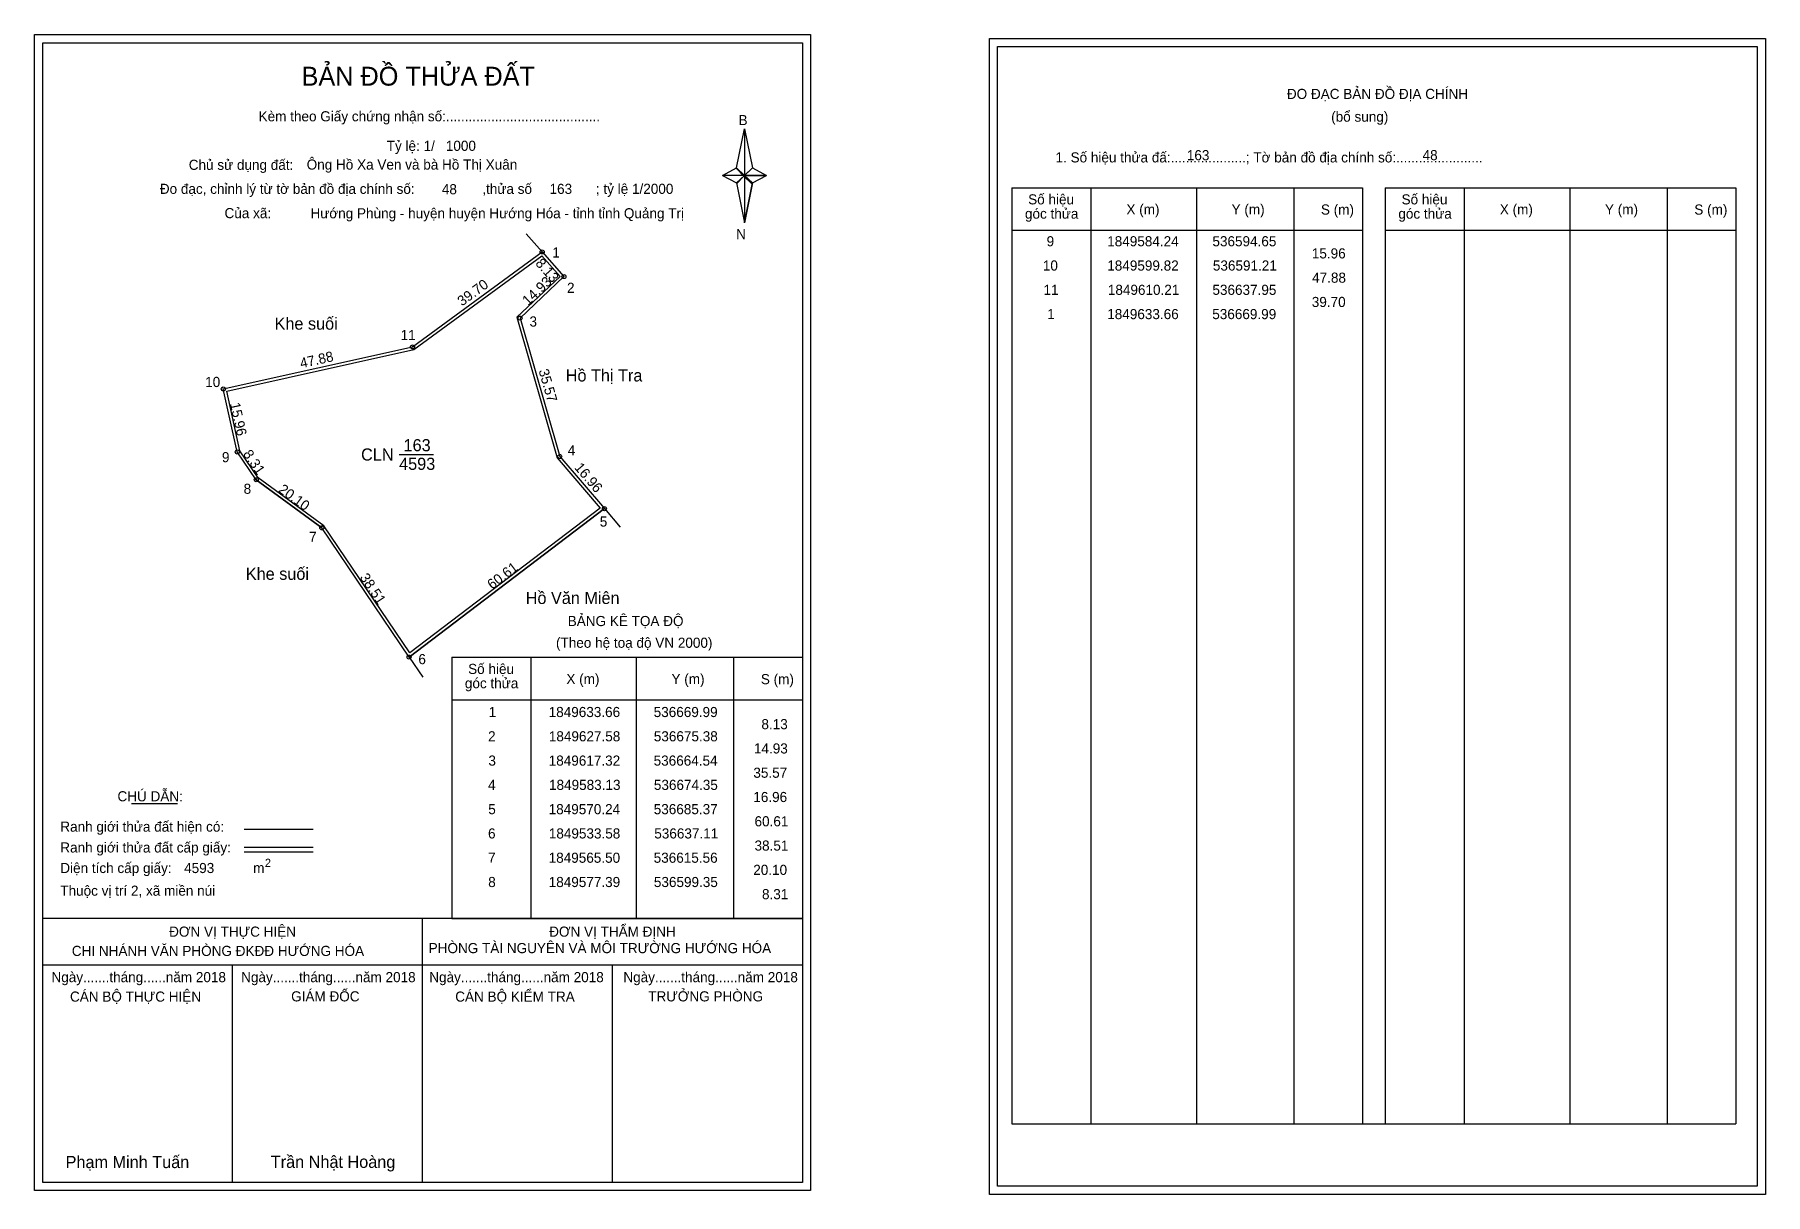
# Model space of a CAD drawing. Extents: x 536545 to 536972, y 1849401 to 1849687.
import ezdxf

# ---------------------------------------------------------------- set-up
doc = ezdxf.new("R2010")
doc.units = 0
for name, color, linetype in [('Level 1', 7, 'Continuous'), ('Level 10', 7, 'Continuous'), ('Level 11', 7, 'Continuous'), ('Level 13', 7, 'Continuous'), ('Level 27', 7, 'Continuous'), ('Level 3', 7, 'Continuous'), ('Level 36', 7, 'Continuous'), ('Level 49', 7, 'Continuous'), ('Level 53', 7, 'Continuous'), ('Level 55', 7, 'Continuous'), ('Level 6', 7, 'Continuous'), ('Level 63', 7, 'Continuous'), ('Level 9', 7, 'Continuous')]:
    doc.layers.add(name, color=color, linetype=linetype)

msp = doc.modelspace()

# ---------------------------------------------------------------- linework, layer by layer
at = {"layer": 'Level 1'}
for p, q in [((536546.59, 1849685.36), (536546.59, 1849685.36)), ((536782.54, 1849684.4), (536782.54, 1849684.4)), ((536718.01, 1849654.48), (536719.98, 1849664.12)), ((536719.98, 1849664.12), (536719.98, 1849652.59)), ((536719.98, 1849664.12), (536721.94, 1849654.48)), ((536714.56, 1849652.59), (536718.01, 1849654.48)), ((536718.01, 1849654.48), (536719.98, 1849652.59)), ((536719.83, 1849652.37), (536718.01, 1849654.26)), ((536721.8, 1849654.26), (536719.83, 1849652.37)), ((536719.83, 1849652.37), (536721.8, 1849654.26)), ((536721.94, 1849654.48), (536719.98, 1849652.59)), ((536719.98, 1849652.59), (536718.01, 1849650.75)), ((536719.83, 1849652.37), (536718.01, 1849650.53)), ((536718.01, 1849650.53), (536719.83, 1849652.37)), ((536718.01, 1849650.75), (536719.98, 1849640.89)), ((536721.8, 1849650.53), (536719.83, 1849652.37)), ((536719.98, 1849652.59), (536719.98, 1849640.89)), ((536719.98, 1849652.59), (536725.39, 1849652.59)), ((536719.98, 1849652.59), (536721.94, 1849650.75)), ((536721.94, 1849650.75), (536719.98, 1849640.89)), ((536721.94, 1849650.75), (536725.39, 1849652.59)), ((536786.07, 1849649.54), (536872.67, 1849649.54)), ((536805.66, 1849418.28), (536805.66, 1849649.54)), ((536831.73, 1849418.28), (536831.73, 1849649.54)), ((536855.7, 1849649.54), (536855.7, 1849418.28)), ((536872.67, 1849649.54), (536872.67, 1849418.28)), ((536878.33, 1849649.54), (536964.93, 1849649.54)), ((536897.92, 1849418.28), (536897.92, 1849649.54)), ((536923.99, 1849418.28), (536923.99, 1849649.54)), ((536947.96, 1849649.54), (536947.96, 1849418.28)), ((536964.93, 1849649.54), (536964.93, 1849418.28)), ((536786.07, 1849639.02), (536872.67, 1849639.02)), ((536878.33, 1849639.02), (536964.93, 1849639.02)), ((536647.68, 1849533.53), (536734.28, 1849533.53)), ((536667.27, 1849469.01), (536667.27, 1849533.53)), ((536693.34, 1849469.01), (536693.34, 1849533.53)), ((536717.31, 1849533.53), (536717.31, 1849469.01)), ((536647.68, 1849523), (536734.28, 1849523)), ((536568.5, 1849497.42), (536579.91, 1849497.42)), ((536596.37, 1849491.02), (536613.38, 1849491.02)), ((536596.37, 1849486.57), (536613.38, 1849486.57)), ((536596.37, 1849485.48), (536613.38, 1849485.48)), ((536653.41, 1849469.01), (536546.58, 1849469.01)), ((536734.28, 1849469.01), (536629.44, 1849469.01)), ((536640.43, 1849403.78), (536640.43, 1849469.01)), ((536647.68, 1849469), (536734.28, 1849469)), ((536734.28, 1849457.45), (536546.58, 1849457.45)), ((536593.51, 1849403.78), (536593.51, 1849457.45)), ((536687.36, 1849403.78), (536687.36, 1849457.45)), ((536786.07, 1849418.28), (536964.93, 1849418.28)), ((536734.28, 1849403.78), (536734.28, 1849403.78)), ((536970.24, 1849402.82), (536970.24, 1849402.82))]:
    msp.add_line(p, q, dxfattribs=at)
for points in [[(536718.01, 1849654.48), (536719.98, 1849664.12), (536719.98, 1849652.59)], [(536719.98, 1849652.59), (536721.94, 1849654.48), (536725.39, 1849652.59)], [(536714.56, 1849652.59), (536718.01, 1849650.75), (536719.98, 1849652.59)], [(536719.98, 1849652.59), (536719.98, 1849640.89), (536721.94, 1849650.75)]]:
    msp.add_lwpolyline(points, close=True, dxfattribs=at)
at = {"layer": 'Level 10'}
for p, q in [((536664.54, 1849617.32), (536675.38, 1849627.58)), ((536599.35, 1849577.39), (536615.56, 1849565.5)), ((536637.11, 1849533.58), (536685.37, 1849570.24))]:
    msp.add_line(p, q, dxfattribs=at)
for points in [[(536669.99, 1849633.66), (536675.38, 1849627.58), (536664.54, 1849617.32), (536674.35, 1849583.13), (536685.37, 1849570.24), (536637.11, 1849533.58), (536615.56, 1849565.5), (536599.35, 1849577.39), (536594.65, 1849584.24), (536591.21, 1849599.82), (536637.95, 1849610.21)], [(536669.89, 1849632.72), (536674.41, 1849627.62), (536663.75, 1849617.54), (536673.72, 1849582.79), (536684.36, 1849570.35), (536637.28, 1849534.59), (536616.07, 1849565.99), (536599.86, 1849577.88), (536595.3, 1849584.52), (536592.04, 1849599.29), (536638.25, 1849609.56)]]:
    msp.add_lwpolyline(points, close=True, dxfattribs=at)
at = {"layer": 'Level 11'}
for centre in [(536669.99, 1849633.66), (536669.99, 1849633.66), (536675.38, 1849627.58), (536664.54, 1849617.32), (536637.95, 1849610.21), (536591.21, 1849599.82), (536594.65, 1849584.24), (536674.35, 1849583.13), (536599.35, 1849577.39), (536685.37, 1849570.24), (536615.56, 1849565.5), (536637.11, 1849533.58)]:
    msp.add_circle(centre, 0.5, dxfattribs=at)
at = {"layer": 'Level 27'}
for p, q in [((536669.99, 1849633.66), (536666.03, 1849638.17)), ((536685.37, 1849570.24), (536689.27, 1849565.68)), ((536637.11, 1849533.58), (536640.47, 1849528.61))]:
    msp.add_line(p, q, dxfattribs=at)
at = {"layer": 'Level 3'}
for p, q in [((536786.07, 1849649.54), (536786.07, 1849418.28)), ((536878.33, 1849649.54), (536878.33, 1849418.28)), ((536647.68, 1849533.53), (536647.68, 1849469.01))]:
    msp.add_line(p, q, dxfattribs=at)
at = {"layer": 'Level 63'}
for points in [[(536544.58, 1849687.36), (536736.28, 1849687.36), (536736.28, 1849401.78), (536544.58, 1849401.78)], [(536546.58, 1849685.36), (536734.28, 1849685.36), (536734.28, 1849403.78), (536546.58, 1849403.78)], [(536780.54, 1849686.4), (536972.24, 1849686.4), (536972.24, 1849400.82), (536780.54, 1849400.82)], [(536782.54, 1849684.4), (536970.24, 1849684.4), (536970.24, 1849402.82), (536782.54, 1849402.82)]]:
    msp.add_lwpolyline(points, close=True, dxfattribs=at)
at = {"layer": 'Level 9'}
msp.add_line((536634.64, 1849583.62), (536643.15, 1849583.62), dxfattribs=at)

# ---------------------------------------------------------------- texts
at = {"layer": 'Level 1'}
for s, height, p in [('BẢN ĐỒ THỬA ĐẤT', 4.6657, (536610.55, 1849674.76)), ('ĐO ĐẠC BẢN ĐỒ ĐỊA CHÍNH', 2.5, (536854.01, 1849671.46)), ('Kèm theo Giấy chứng nhận số:.........................................', 2.5, (536599.93, 1849665.93)), ('B', 2.5, (536718.52, 1849664.99)), ('(bổ sung)', 2.5, (536864.95, 1849665.84)), ('1. Số hiệu thửa đấ:....................; Tờ bản đồ địa chính số:.......................', 2.5, (536796.84, 1849655.78)), ('Chủ sử dụng đất:', 2.5, (536582.67, 1849653.94)), ('Đo đạc, chỉnh lý từ tờ bản đồ địa chính số:                  ,thửa số                 ; tỷ lệ 1/2000', 2.5, (536575.52, 1849648.01)), ('Của xã:', 2.5, (536591.51, 1849642.01)), ('Số hiệu', 2.5, (536790.08, 1849645.41)), ('X (m)', 2.5, (536814.36, 1849642.94)), ('Y (m)', 2.5, (536840.34, 1849642.94)), ('S (m)', 2.5, (536862.42, 1849642.89)), ('Số hiệu', 2.5, (536882.34, 1849645.41)), ('X (m)', 2.5, (536906.62, 1849642.94)), ('Y (m)', 2.5, (536932.6, 1849642.94)), ('S (m)', 2.5, (536954.68, 1849642.89)), ('góc thửa', 2.5, (536789.29, 1849641.88)), ('góc thửa', 2.5, (536881.55, 1849641.88)), ('N', 2.5, (536717.92, 1849636.82)), ('BẢNG KÊ TỌA ĐỘ', 2.5, (536676.31, 1849541.23)), ('(Theo hệ toạ độ VN 2000)', 2.5, (536673.41, 1849535.87)), ('Số hiệu', 2.5, (536651.7, 1849529.4)), ('X (m)', 2.5, (536675.98, 1849526.92)), ('Y (m)', 2.5, (536701.95, 1849526.92)), ('S (m)', 2.5, (536724.03, 1849526.87)), ('góc thửa', 2.5, (536650.9, 1849525.87)), ('CHÚ DẪN:', 2.5, (536565.06, 1849497.93)), ('Ranh giới thửa đất hiện có:', 2.5, (536550.93, 1849490.43)), ('Ranh giới thửa đất cấp giấy:', 2.5, (536550.93, 1849485.29)), ('Diện tích cấp giấy:', 2.5, (536550.93, 1849480.21)), ('2', 2, (536601.49, 1849481.74)), ('m', 2.5, (536598.59, 1849480.23)), ('Thuộc vị trí 2, xã miền núi', 2.5, (536550.93, 1849474.61)), ('ĐƠN VỊ THỰC HIỆN', 2.5, (536577.82, 1849464.49)), ('ĐƠN VỊ THẨM ĐỊNH', 2.5, (536671.72, 1849464.49)), ('CHI NHÁNH VĂN PHÒNG ĐKĐĐ HƯỚNG HÓA', 2.5, (536553.78, 1849459.73)), ('PHÒNG TÀI NGUYÊN VÀ MÔI TRƯỜNG HƯỚNG HÓA', 2.5, (536641.95, 1849460.42)), ('Ngày.......tháng......năm 2018', 2.5, (536548.75, 1849453.25)), ('Ngày.......tháng......năm 2018', 2.5, (536595.62, 1849453.25)), ('Ngày.......tháng......năm 2018', 2.5, (536642.1, 1849453.25)), ('Ngày.......tháng......năm 2018', 2.5, (536690.06, 1849453.25)), ('CÁN BỘ THỰC HIỆN', 2.5, (536553.33, 1849448.44)), ('GIÁM ĐỐC', 2.5, (536607.97, 1849448.5)), ('CÁN BỘ KIỂM TRA', 2.5, (536648.51, 1849448.44)), ('TRƯỞNG PHÒNG', 2.5, (536696.2, 1849448.5)), ('Phạm Minh Tuấn', 3, (536552.24, 1849407.32)), ('Trần Nhật Hoàng', 3, (536602.94, 1849407.37))]:
    msp.add_text(s, height=height, dxfattribs=at).set_placement(p)
at = {"layer": 'Level 11'}
msp.add_text('Tỷ lệ: 1/', height=2.5, dxfattribs=at).set_placement((536631.59, 1849658.62))
at = {"layer": 'Level 13'}
for s, p in [('CLN', (536625.25, 1849582.12)), ('163', (536635.75, 1849584.42)), ('4593', (536634.65, 1849579.82))]:
    msp.add_text(s, height=3, dxfattribs=at).set_placement(p)
at = {"layer": 'Level 36'}
for s, p in [('Khe suối', (536603.87, 1849614.46)), ('Hồ Thị Tra', (536675.82, 1849601.66)), ('Khe suối', (536596.77, 1849552.65)), ('Hồ Văn Miên', (536665.93, 1849546.69))]:
    msp.add_text(s, height=3, dxfattribs=at).set_placement(p)
at = {"layer": 'Level 49'}
for s, rotation, p in [('8.13', 311.5574, (536668.17, 1849630.73)), ('39.70', 36.2003, (536650.2, 1849620.17)), ('14.93', 43.4254, (536666.5, 1849620.28)), ('47.88', 12.5327, (536610.45, 1849604.92)), ('35.57', 286.0096, (536669.09, 1849604.36)), ('15.96', 282.4509, (536592.83, 1849596.19)), ('8.31', 304.4552, (536595.96, 1849583.75)), ('16.96', 310.528, (536677.81, 1849580.31)), ('20.10', 323.74, (536604.63, 1849574.51)), ('60.61', 37.2216, (536657.63, 1849550.17)), ('38.51', 304.0243, (536624.8, 1849553.24))]:
    msp.add_text(s, height=2.5, rotation=rotation, dxfattribs=at).set_placement(p)
at = {"layer": 'Level 53'}
for s, p in [('9', (536794.64, 1849635.06)), ('1849584.24', (536809.61, 1849635.06)), ('536594.65', (536835.61, 1849635.06)), ('15.96', (536860.17, 1849632.06)), ('10', (536793.71, 1849629.06)), ('1849599.82', (536809.62, 1849629.06)), ('536591.21', (536835.72, 1849629.06)), ('47.88', (536860.24, 1849626.06)), ('11', (536793.87, 1849623.06)), ('1849610.21', (536809.77, 1849623.06)), ('536637.95', (536835.61, 1849623.06)), ('1', (536794.79, 1849617.06)), ('1849633.66', (536809.62, 1849617.06)), ('536669.99', (536835.57, 1849617.06)), ('39.70', (536860.16, 1849620.06)), ('1', (536656.78, 1849518.75)), ('1849633.66', (536671.6, 1849518.75)), ('536669.99', (536697.55, 1849518.75)), ('8.13', (536724.17, 1849515.75)), ('2', (536656.63, 1849512.75)), ('1849627.58', (536671.64, 1849512.75)), ('536675.38', (536697.58, 1849512.75)), ('14.93', (536722.32, 1849509.75)), ('3', (536656.71, 1849506.75)), ('1849617.32', (536671.61, 1849506.75)), ('536664.54', (536697.54, 1849506.75)), ('35.57', (536722.18, 1849503.75)), ('4', (536656.62, 1849500.75)), ('1849583.13', (536671.69, 1849500.75)), ('536674.35', (536697.6, 1849500.75)), ('16.96', (536722.16, 1849497.75)), ('5', (536656.67, 1849494.75)), ('1849570.24', (536671.6, 1849494.75)), ('536685.37', (536697.56, 1849494.75)), ('6', (536656.62, 1849488.75)), ('1849533.58', (536671.64, 1849488.75)), ('536637.11', (536697.7, 1849488.75)), ('60.61', (536722.47, 1849491.75)), ('38.51', (536722.47, 1849485.75)), ('7', (536656.63, 1849482.75)), ('1849565.50', (536671.6, 1849482.75)), ('536615.56', (536697.55, 1849482.75)), ('20.10', (536722.15, 1849479.75)), ('8', (536656.66, 1849476.75)), ('1849577.39', (536671.61, 1849476.75)), ('536599.35', (536697.6, 1849476.75)), ('8.31', (536724.31, 1849473.75))]:
    msp.add_text(s, height=2.5, dxfattribs=at).set_placement(p)
at = {"layer": 'Level 55'}
for s, height, p in [('1', 0.4, (536669.88, 1849633.66)), ('0', 0.11, (536669.95, 1849633.55)), ('0', 0.11, (536669.95, 1849633.55)), ('0', 0.11, (536669.95, 1849633.55)), ('0', 0.11, (536669.95, 1849633.55)), ('2', 0.4, (536675.24, 1849627.58)), ('0', 0.11, (536675.34, 1849627.47)), ('0', 0.11, (536675.34, 1849627.47)), ('0', 0.11, (536675.34, 1849627.47)), ('3', 0.4, (536664.42, 1849617.32)), ('0', 0.11, (536664.5, 1849617.21)), ('11', 0.4, (536637.69, 1849610.21)), ('0', 0.11, (536637.91, 1849610.1)), ('0', 0.11, (536637.91, 1849610.1)), ('10', 0.4, (536590.93, 1849599.82)), ('0', 0.11, (536591.17, 1849599.71)), ('0', 0.11, (536591.17, 1849599.71)), ('9', 0.4, (536594.51, 1849584.24)), ('0', 0.11, (536594.61, 1849584.13)), ('0', 0.11, (536594.61, 1849584.13)), ('4', 0.4, (536674.21, 1849583.13)), ('0', 0.11, (536674.31, 1849583.02)), ('8', 0.4, (536599.22, 1849577.39)), ('0', 0.11, (536599.31, 1849577.28)), ('0', 0.11, (536599.31, 1849577.28)), ('5', 0.4, (536685.24, 1849570.24)), ('157', 0.11, (536685.25, 1849570.13)), ('0', 0.11, (536685.33, 1849570.13)), ('7', 0.4, (536615.43, 1849565.5)), ('0', 0.11, (536615.52, 1849565.39)), ('0', 0.11, (536615.52, 1849565.39)), ('6', 0.4, (536636.97, 1849533.58)), ('157', 0.11, (536636.99, 1849533.47)), ('0', 0.11, (536637.07, 1849533.47)), ('0', 0.11, (536637.07, 1849533.47))]:
    msp.add_text(s, height=height, dxfattribs=at).set_placement(p)
at = {"layer": 'Level 6'}
for s, p in [('1000', (536646.19, 1849658.64)), ('163', (536829.29, 1849656.32)), ('48', (536887.54, 1849656.34)), ('Ông Hồ Xa Ven và bà Hồ Thị Xuân', (536611.81, 1849654.01)), ('48', (536645.21, 1849647.92)), ('163', (536671.82, 1849648)), (' Hướng Phùng - huyện huyện Hướng Hóa - tỉnh tỉnh Quảng Trị', (536611.82, 1849641.97)), ('4593', (536581.53, 1849480.21))]:
    msp.add_text(s, height=2.5, dxfattribs=at).set_placement(p)
at = {"layer": 'Level 9'}
for s, p in [('1', (536672.49, 1849632.28)), ('2', (536676.13, 1849623.56)), ('3', (536666.86, 1849615.23)), ('11', (536635.01, 1849611.87)), ('10', (536586.73, 1849600.29)), ('4', (536676.31, 1849583.4)), ('9', (536590.87, 1849581.72)), ('8', (536596.23, 1849573.91)), ('5', (536684.23, 1849565.81)), ('7', (536612.41, 1849562.03)), ('6', (536639.41, 1849531.81))]:
    msp.add_text(s, height=2.5, dxfattribs=at).set_placement(p)

doc.saveas('drawing.dxf')
